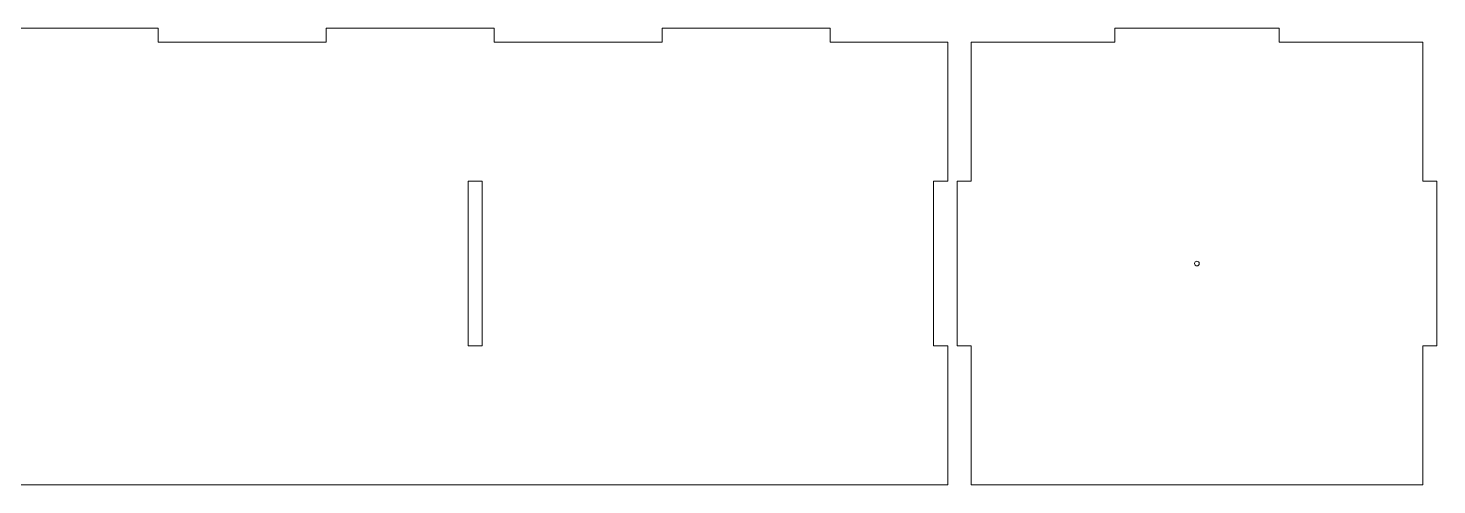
# Model space of a CAD drawing. Header units: centimetres. Extents: x -56 to 56, y -38 to 53.
# Drawn here: x -23.02 to 6.93, y -0.54 to 9.16 of the extents above; entities that cross this region are included whole.
import ezdxf

# ---------------------------------------------------------------- set-up
doc = ezdxf.new("R2010")
doc.units = ezdxf.units.CM
doc.header["$MEASUREMENT"] = 0
doc.layers.add('Camada 1', color=7, linetype='Continuous')

msp = doc.modelspace()

# ---------------------------------------------------------------- linework, layer by layer
at = {"layer": 'Camada 1', "color": 250, "lineweight": 20}
for points, knots in [([(-3.77088, 2.4141), (-3.77088, 2.4141), (-3.77088, 5.9141), (-3.77088, 5.9141), (-3.77088, 5.9141), (-3.77088, 5.9141), (-3.47088, 5.9141), (-3.47088, 5.9141), (-3.47088, 5.9141), (-3.47088, 5.9141), (-3.47088, 8.8641), (-3.47088, 8.8641), (-3.47088, 8.8641), (-3.47088, 8.8641), (-5.97088, 8.8641), (-5.97088, 8.8641), (-5.97088, 8.8641), (-5.97088, 8.8641), (-5.97088, 9.1641), (-5.97088, 9.1641), (-5.97088, 9.1641), (-5.97088, 9.1641), (-9.54231, 9.1641), (-9.54231, 9.1641), (-9.54231, 9.1641), (-9.54231, 9.1641), (-9.54231, 8.8641), (-9.54231, 8.8641), (-9.54231, 8.8641), (-9.54231, 8.8641), (-13.11374, 8.8641), (-13.11374, 8.8641), (-13.11374, 8.8641), (-13.11374, 8.8641), (-13.11374, 9.1641), (-13.11374, 9.1641), (-13.11374, 9.1641), (-13.11374, 9.1641), (-16.68517, 9.1641), (-16.68517, 9.1641), (-16.68517, 9.1641), (-16.68517, 9.1641), (-16.68517, 8.8641), (-16.68517, 8.8641), (-16.68517, 8.8641), (-16.68517, 8.8641), (-20.25659, 8.8641), (-20.25659, 8.8641), (-20.25659, 8.8641), (-20.25659, 8.8641), (-20.25659, 9.1641), (-20.25659, 9.1641), (-20.25659, 9.1641), (-20.25659, 9.1641), (-23.82802, 9.1641), (-23.82802, 9.1641), (-23.82802, 9.1641), (-23.82802, 9.1641), (-23.82802, 8.8641), (-23.82802, 8.8641), (-23.82802, 8.8641), (-23.82802, 8.8641), (-27.39945, 8.8641), (-27.39945, 8.8641), (-27.39945, 8.8641), (-27.39945, 8.8641), (-27.39945, 9.1641), (-27.39945, 9.1641), (-27.39945, 9.1641), (-27.39945, 9.1641), (-30.97088, 9.1641), (-30.97088, 9.1641), (-30.97088, 9.1641), (-30.97088, 9.1641), (-30.97088, 8.8641), (-30.97088, 8.8641), (-30.97088, 8.8641), (-30.97088, 8.8641), (-33.17088, 8.8641), (-33.17088, 8.8641), (-33.17088, 8.8641), (-33.17088, 8.8641), (-33.17088, 7.3641), (-33.17088, 7.3641), (-33.17088, 7.3641), (-33.17088, 7.3641), (-33.47088, 7.3641), (-33.47088, 7.3641), (-33.47088, 7.3641), (-33.47088, 7.3641), (-33.47088, 2.9641), (-33.47088, 2.9641), (-33.47088, 2.9641), (-33.47088, 2.9641), (-33.17088, 2.9641), (-33.17088, 2.9641), (-33.17088, 2.9641), (-33.17088, 2.9641), (-33.17088, 1.4641), (-33.17088, 1.4641), (-33.17088, 1.4641), (-33.17088, 0.93367), (-32.96017, 0.42496), (-32.58509, 0.04989), (-32.58509, 0.04989), (-32.21002, -0.32519), (-31.70131, -0.5359), (-31.17088, -0.5359), (-31.17088, -0.5359), (-31.17088, -0.5359), (-3.47088, -0.5359), (-3.47088, -0.5359), (-3.47088, -0.5359), (-3.47088, -0.5359), (-3.47088, 2.4141), (-3.47088, 2.4141), (-3.47088, 2.4141), (-3.47088, 2.4141), (-3.77088, 2.4141), (-3.77088, 2.4141)], [0, 0, 0, 0, 0.03225806, 0.03225806, 0.03225806, 0.03225806, 0.06451613, 0.06451613, 0.06451613, 0.06451613, 0.09677419, 0.09677419, 0.09677419, 0.09677419, 0.12903226, 0.12903226, 0.12903226, 0.12903226, 0.16129032, 0.16129032, 0.16129032, 0.16129032, 0.19354839, 0.19354839, 0.19354839, 0.19354839, 0.22580645, 0.22580645, 0.22580645, 0.22580645, 0.25806452, 0.25806452, 0.25806452, 0.25806452, 0.29032258, 0.29032258, 0.29032258, 0.29032258, 0.32258065, 0.32258065, 0.32258065, 0.32258065, 0.35483871, 0.35483871, 0.35483871, 0.35483871, 0.38709677, 0.38709677, 0.38709677, 0.38709677, 0.41935484, 0.41935484, 0.41935484, 0.41935484, 0.4516129, 0.4516129, 0.4516129, 0.4516129, 0.48387097, 0.48387097, 0.48387097, 0.48387097, 0.51612903, 0.51612903, 0.51612903, 0.51612903, 0.5483871, 0.5483871, 0.5483871, 0.5483871, 0.58064516, 0.58064516, 0.58064516, 0.58064516, 0.61290323, 0.61290323, 0.61290323, 0.61290323, 0.64516129, 0.64516129, 0.64516129, 0.64516129, 0.67741935, 0.67741935, 0.67741935, 0.67741935, 0.70967742, 0.70967742, 0.70967742, 0.70967742, 0.74193548, 0.74193548, 0.74193548, 0.74193548, 0.77419355, 0.77419355, 0.77419355, 0.77419355, 0.80645161, 0.80645161, 0.80645161, 0.80645161, 0.83870968, 0.83870968, 0.83870968, 0.83870968, 0.87096774, 0.87096774, 0.87096774, 0.87096774, 0.90322581, 0.90322581, 0.90322581, 0.90322581, 0.93548387, 0.93548387, 0.93548387, 0.93548387, 1, 1, 1, 1]), ([(-2.97088, -0.5359), (-2.97088, -0.5359), (6.62912, -0.5359), (6.62912, -0.5359), (6.62912, -0.5359), (6.62912, -0.5359), (6.62912, 2.4141), (6.62912, 2.4141), (6.62912, 2.4141), (6.62912, 2.4141), (6.92912, 2.4141), (6.92912, 2.4141), (6.92912, 2.4141), (6.92912, 2.4141), (6.92912, 5.9141), (6.92912, 5.9141), (6.92912, 5.9141), (6.92912, 5.9141), (6.62912, 5.9141), (6.62912, 5.9141), (6.62912, 5.9141), (6.62912, 5.9141), (6.62912, 8.8641), (6.62912, 8.8641), (6.62912, 8.8641), (6.62912, 8.8641), (3.57912, 8.8641), (3.57912, 8.8641), (3.57912, 8.8641), (3.57912, 8.8641), (3.57912, 9.1641), (3.57912, 9.1641), (3.57912, 9.1641), (3.57912, 9.1641), (0.07912, 9.1641), (0.07912, 9.1641), (0.07912, 9.1641), (0.07912, 9.1641), (0.07912, 8.8641), (0.07912, 8.8641), (0.07912, 8.8641), (0.07912, 8.8641), (-2.97088, 8.8641), (-2.97088, 8.8641), (-2.97088, 8.8641), (-2.97088, 8.8641), (-2.97088, 5.9141), (-2.97088, 5.9141), (-2.97088, 5.9141), (-2.97088, 5.9141), (-3.27088, 5.9141), (-3.27088, 5.9141), (-3.27088, 5.9141), (-3.27088, 5.9141), (-3.27088, 2.4141), (-3.27088, 2.4141), (-3.27088, 2.4141), (-3.27088, 2.4141), (-2.97088, 2.4141), (-2.97088, 2.4141), (-2.97088, 2.4141), (-2.97088, 2.4141), (-2.97088, -0.5359), (-2.97088, -0.5359)], [0, 0, 0, 0, 0.05882353, 0.05882353, 0.05882353, 0.05882353, 0.11764706, 0.11764706, 0.11764706, 0.11764706, 0.17647059, 0.17647059, 0.17647059, 0.17647059, 0.23529412, 0.23529412, 0.23529412, 0.23529412, 0.29411765, 0.29411765, 0.29411765, 0.29411765, 0.35294118, 0.35294118, 0.35294118, 0.35294118, 0.41176471, 0.41176471, 0.41176471, 0.41176471, 0.47058824, 0.47058824, 0.47058824, 0.47058824, 0.52941176, 0.52941176, 0.52941176, 0.52941176, 0.58823529, 0.58823529, 0.58823529, 0.58823529, 0.64705882, 0.64705882, 0.64705882, 0.64705882, 0.70588235, 0.70588235, 0.70588235, 0.70588235, 0.76470588, 0.76470588, 0.76470588, 0.76470588, 0.82352941, 0.82352941, 0.82352941, 0.82352941, 0.88235294, 0.88235294, 0.88235294, 0.88235294, 1, 1, 1, 1]), ([(-13.37088, 5.9141), (-13.37088, 5.9141), (-13.37088, 2.4141), (-13.37088, 2.4141), (-13.37088, 2.4141), (-13.37088, 2.4141), (-13.67088, 2.4141), (-13.67088, 2.4141), (-13.67088, 2.4141), (-13.67088, 2.4141), (-13.67088, 5.9141), (-13.67088, 5.9141), (-13.67088, 5.9141), (-13.67088, 5.9141), (-13.37088, 5.9141), (-13.37088, 5.9141)], [0, 0, 0, 0, 0.2, 0.2, 0.2, 0.2, 0.4, 0.4, 0.4, 0.4, 0.6, 0.6, 0.6, 0.6, 1, 1, 1, 1]), ([(1.82912, 4.1141), (1.80151, 4.1141), (1.77912, 4.13649), (1.77912, 4.1641), (1.77912, 4.1641), (1.77912, 4.19171), (1.80151, 4.2141), (1.82912, 4.2141), (1.82912, 4.2141), (1.85673, 4.2141), (1.87912, 4.19171), (1.87912, 4.1641), (1.87912, 4.1641), (1.87912, 4.13649), (1.85673, 4.1141), (1.82912, 4.1141)], [0, 0, 0, 0, 0.2, 0.2, 0.2, 0.2, 0.4, 0.4, 0.4, 0.4, 0.6, 0.6, 0.6, 0.6, 1, 1, 1, 1])]:
    msp.add_open_spline(points, degree=3, knots=knots, dxfattribs=at)

doc.saveas('drawing.dxf')
